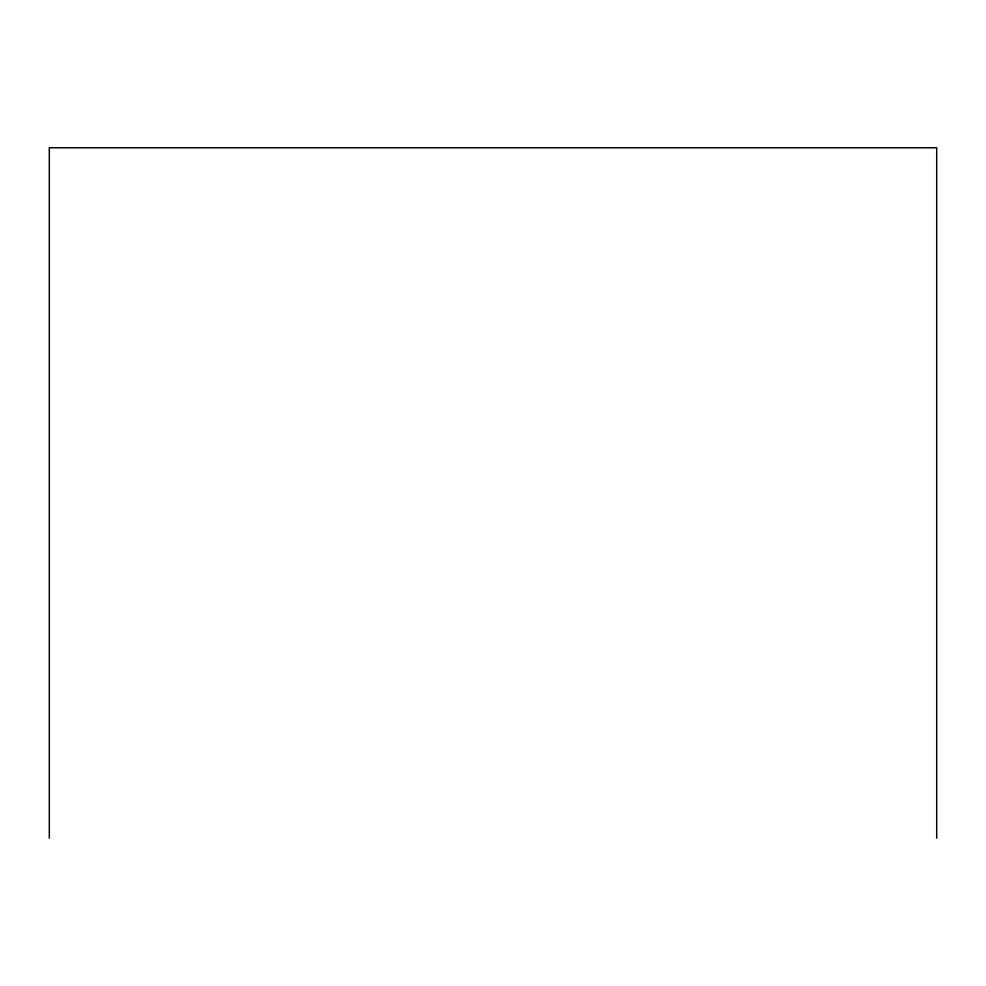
<?xml version="1.0" encoding="UTF-8"?>
<svg xmlns="http://www.w3.org/2000/svg" width="986" height="986" viewBox="0 0 986 986"><rect width="100%" height="100%" fill="white"/><g stroke="black" fill="none" stroke-linecap="round" stroke-linejoin="round"><path stroke-width="1.48" d="M936.7 838.236L936.7 147.764L49.3 147.764L49.3 838.236"/></g></svg>
